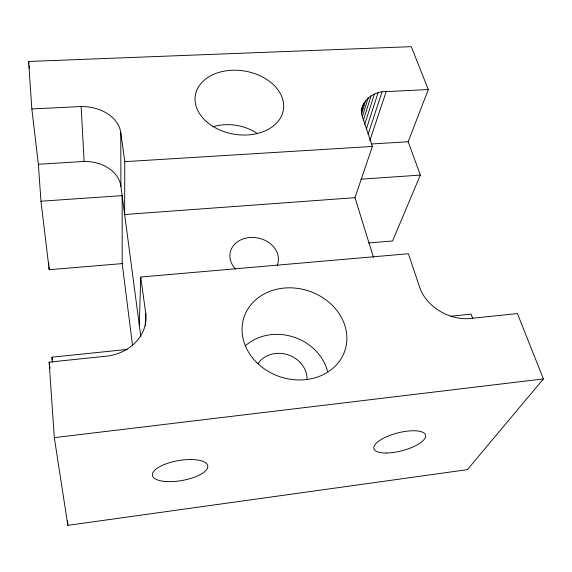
<?xml version="1.0" encoding="UTF-8"?>
<svg xmlns="http://www.w3.org/2000/svg" width="572" height="572" viewBox="0 0 572 572"><rect width="100%" height="100%" fill="white"/><g stroke="black" fill="none" stroke-linecap="round" stroke-linejoin="round"><path stroke-width="0.86" d="M31.846 108.945L81.153 106.528A39.268 28.857 0.3 0 1 120.771 132.575L124.789 161.661L124.639 214.507L354.983 197.683L372.393 146.439L363.263 119.226C356.299 104.476 371.986 90.819 386.186 91.606L428.314 89.547L411.254 46.661L28.6 61.469L31.846 108.945L38.36 164.257L40.962 201.222L49.206 269.712L122.201 263.599L122.136 195.631L40.962 201.222M139.296 325.082L140.726 277.034L408.401 253.732L419.655 287.266A41.699 32.089 26.6 0 0 468.425 318.654L517.41 313.57L543.4 378.914L467.388 469.641L67.846 525.339L54.304 437.644L49.142 362.119L108.272 355.991A44.881 38.009 -3.8 0 0 145.738 313.327L140.726 277.034M145.238 325.775L145.738 313.327M361.247 110.203L362.555 105.977M361.289 110.818L361.811 109.13M361.254 111.49L363.878 103.024M361.554 113.885L365.773 100.329M362.333 116.581L368.182 97.926M363.291 120.463L371.064 95.867M364.607 124.717L374.374 94.18M366.23 129.365L378.042 92.9M368.068 134.427L382.003 92.035M369.784 140.755L386.186 91.606M368.704 242.95L392.578 240.948L420.341 175.096L408.158 141.742L428.314 89.547M54.304 437.644L543.4 378.914M52.324 362.433L51.952 357.171L127.263 349.435M450.829 316.216L471.128 314.135L472.644 318.297M361.018 179.179L420.341 175.096M124.789 161.661L372.393 146.439M38.36 164.257L84.105 161.468A36.401 27.949 -0.7 0 1 120.914 186.393L140.812 336.486M371.285 143.987L408.158 141.742M354.983 197.683L373.452 257.407M49.142 362.119L49.521 364.772M49.771 366.538L50.021 368.304M51.952 357.171L52.309 359.817M122.201 263.599L132.59 345.974M28.6 61.469L28.907 64.121M29.108 65.894L29.415 68.547M48.684 262.598L48.877 265.265M49.013 267.045L49.206 269.712M67.525 520.913L67.846 525.339M81.153 106.528L84.105 161.468M120.771 132.575L120.914 186.393M235.571 269.09A24.439 19.884 11.9 0 1 249.642 237.509A24.439 19.884 11.9 0 1 277.155 265.465M212.891 126.798A41.534 31.245 9.2 0 1 257.121 133.412M245.338 345.803A48.834 42.993 19.2 0 1 293.021 336.851A48.834 42.993 19.2 0 1 327.57 371.457M258.008 363.577A26.627 23.438 19.2 0 1 287.673 354.704A26.627 23.438 19.2 0 1 307.064 379.143M164.379 481.381A28.092 10.117 -9.8 0 0 207.722 467.224A28.092 10.117 -9.8 0 0 168.125 463.127A28.092 10.117 -9.8 0 0 164.379 481.381M386.186 453.01A26.705 9.159 -14.6 0 0 425.654 436.193A26.705 9.159 -14.6 0 0 387.301 436.429A26.705 9.159 -14.6 0 0 386.186 453.01M206.249 121.421A44.609 32.025 9.4 0 0 281.431 116.102A44.609 32.025 9.4 0 0 230.423 70.342A44.609 32.025 9.4 0 0 206.249 121.421M256.728 362.548A53.124 45.238 18.2 0 0 344.837 350.793A53.124 45.238 18.2 0 0 281.846 288.331A53.124 45.238 18.2 0 0 256.728 362.548"/></g></svg>
